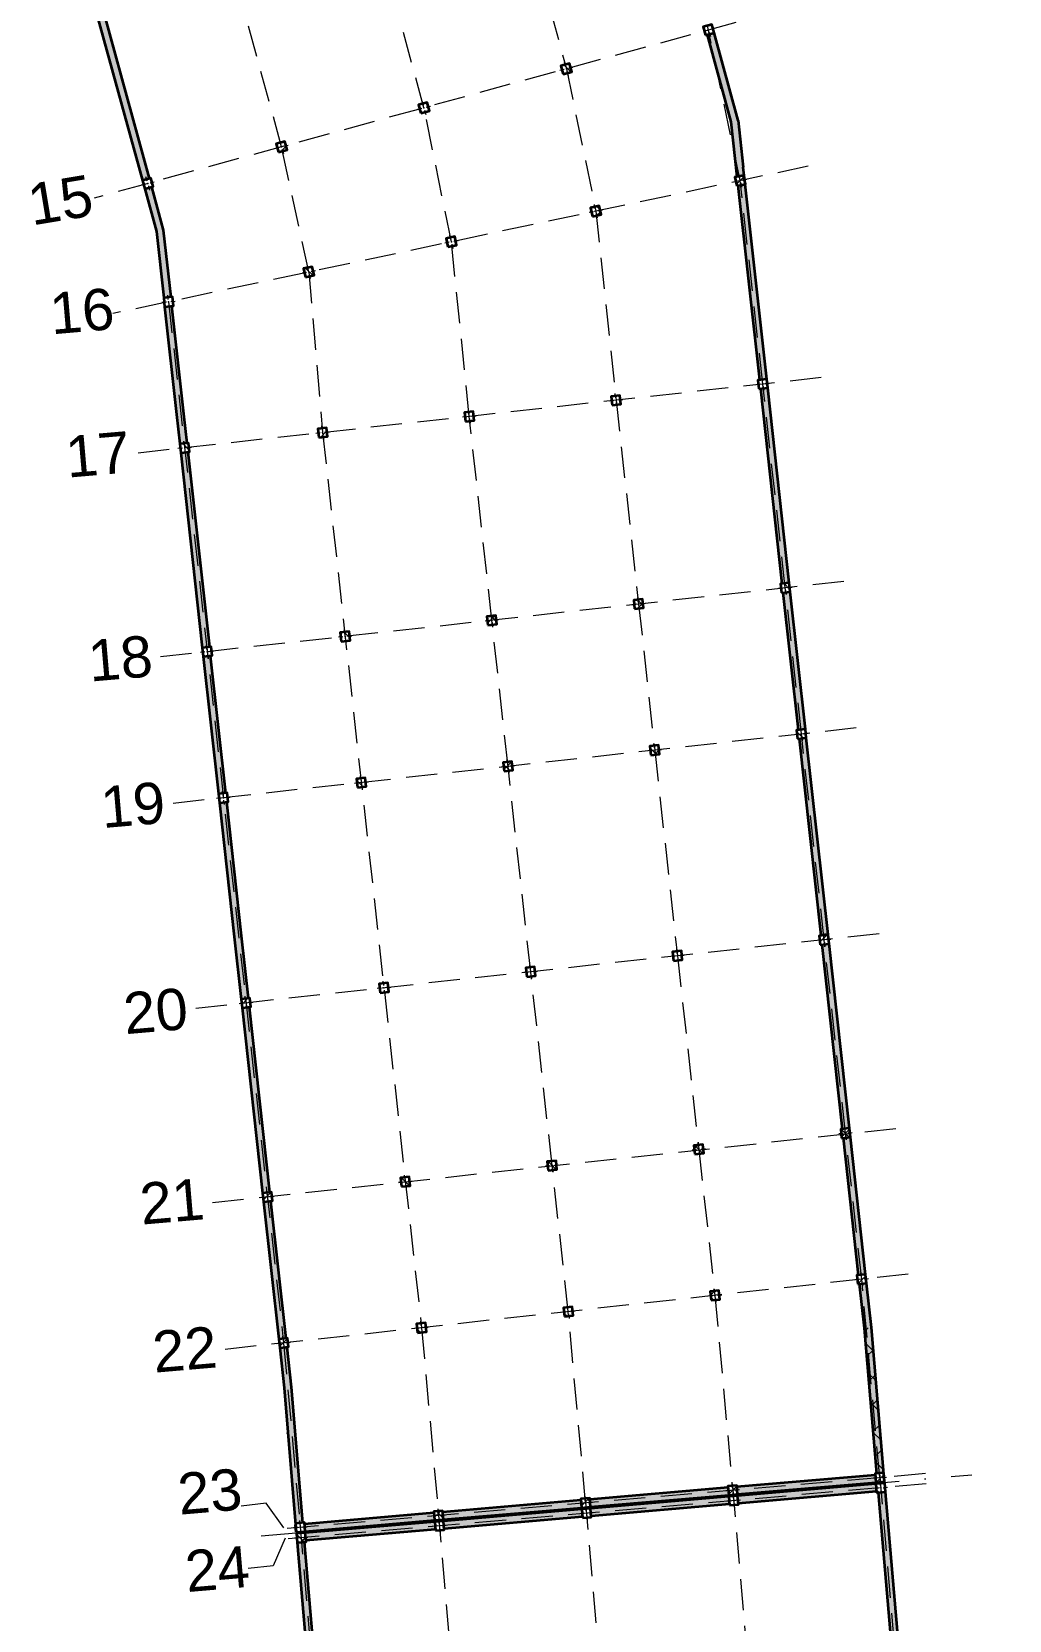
# Model space of a CAD drawing. Header units: millimetres. Extents: x 3404150 to 5321756, y 189673 to 670966.
# Drawn here: x 4119124 to 4152232, y 422901 to 476720 of the extents above; entities that cross this region are included whole.
import ezdxf

# ---------------------------------------------------------------- set-up
doc = ezdxf.new("R2010")
doc.units = ezdxf.units.MM
doc.header["$MEASUREMENT"] = 0
doc.linetypes.add('Dot & Dashed', pattern=[3351.388812, 1587.5, -881.944444, 0, -881.944368])
doc.linetypes.add('Hidden', pattern=[1587.5, 1058.333333, -529.166667])
for name, color, linetype, lineweight in [('Drawing & Figure_Pen_No__20', 1, 'Continuous', 0), ('New_Drawing & Figure_Pen_No__26', 5, 'Continuous', 35), ('New_Structural - Bearing_Pen_No__1', 7, 'Continuous', 13), ('New_Structural - Bearing_Pen_No__21', 7, 'Continuous', 35), ('New_Structural - Bearing_Pen_No__22', 8, 'Continuous', 35)]:
    doc.layers.add(name, color=color, linetype=linetype, lineweight=lineweight)
for name, color, linetype, lineweight, true_color in [('New_2D Drafting - General_Pen_No__68', 7, 'Continuous', 20, 0xfd4435), ('New_Drawing & Figure_Pen_No__61', 7, 'Continuous', 20, 0x6a6a6a), ('New_Structural - Bearing_Pen_No__102', 7, 'Continuous', 13, 0xcccccc), ('New_Structural - Bearing_Pen_No__161', 7, 'Continuous', 13, 0x6a6a6a)]:
    doc.layers.add(name, color=color, linetype=linetype, lineweight=lineweight, true_color=true_color)
doc.styles.add('GENERATED_STYLE_1', font='arial.ttf')
pattern_1 = [(45, (0, 0), (-459.61939, 459.61939), []), (135, (0, 0), (459.61939, 459.61939), [])]

msp = doc.modelspace()

# ---------------------------------------------------------------- hatches: boundary and pattern name
at = {"layer": 'New_Structural - Bearing_Pen_No__1', "linetype": 'Continuous', "lineweight": 0, "true_color": 0x5f5f5f}
for points in [[(4121139, 478000), (4122869, 471686), (4123110, 471752), (4121380, 478066)], [(4141997, 476614), (4142803, 473668), (4142628, 475254), (4142238, 476680)], [(4142628, 475254), (4142803, 473668), (4143050, 473715)], [(4142803, 473668), (4143225, 472130), (4143050, 473715)], [(4143225, 472130), (4142803, 473668), (4143009, 471806), (4143236, 471854), (4143276, 471666)], [(4123177, 471459), (4122948, 471396), (4123344, 469953)], [(4123177, 471459), (4123344, 469953), (4123590, 470000), (4123189, 471462)], [(4143042, 471507), (4143769, 464922), (4144018, 464950), (4143288, 471559)], [(4123344, 469953), (4123765, 468414), (4123590, 470000)], [(4123344, 469953), (4123592, 467704), (4123840, 467731), (4123765, 468414)], [(4123873, 467433), (4123625, 467405), (4124029, 463750), (4124277, 463778)], [(4144051, 464652), (4143802, 464624), (4144532, 458016), (4144780, 458044)], [(4124277, 463778), (4124029, 463750), (4124139, 462754), (4124387, 462782)], [(4124420, 462484), (4124171, 462456), (4124901, 455848), (4125150, 455876)], [(4144813, 457746), (4144565, 457718), (4145079, 453067), (4145327, 453094)], [(4125183, 455578), (4124934, 455550), (4125448, 450898), (4125696, 450926)], [(4145360, 452796), (4145112, 452768), (4145847, 446111), (4146095, 446138)], [(4125481, 450600), (4125983, 446058), (4126231, 446085), (4125729, 450628)], [(4126231, 446085), (4125983, 446058), (4126217, 443937), (4126216, 443949), (4126464, 443976)], [(4146130, 445822), (4145882, 445795), (4146572, 439542), (4146821, 439569), (4146130, 445827), (4146129, 445827)], [(4126248, 443651), (4126942, 437374), (4127190, 437401), (4126497, 443678)], [(4146605, 439243), (4147119, 434593), (4147367, 434620), (4146854, 439271)], [(4127223, 437103), (4126975, 437075), (4127488, 432425), (4127737, 432452)], [(4147400, 434322), (4147152, 434295), (4147317, 432799), (4147566, 432823)], [(4147317, 432799), (4147317, 432799), (4147736, 427875), (4147985, 427896), (4147989, 427846), (4147990, 427847), (4147566, 432823)], [(4127521, 432127), (4127671, 430770), (4127920, 430794), (4127770, 432154)], [(4127920, 430794), (4127671, 430770), (4128062, 426134), (4128063, 426134), (4128059, 426184), (4128307, 426205)], [(4142709, 427393), (4138026, 426990), (4138048, 426741), (4142730, 427144)], [(4143008, 427418), (4143029, 427169), (4147712, 427572), (4147691, 427821)], [(4147716, 427522), (4143033, 427119), (4143055, 426870), (4147738, 427273)], [(4137727, 426965), (4133045, 426562), (4133066, 426313), (4137749, 426715)], [(4138052, 426691), (4138073, 426442), (4142756, 426845), (4142735, 427094)], [(4148041, 427249), (4147792, 427227), (4148254, 421853), (4148503, 421874)], [(4128362, 426160), (4128383, 425911), (4132767, 426287), (4132746, 426536)], [(4133070, 426263), (4133092, 426014), (4137774, 426417), (4137753, 426666)], [(4132771, 426238), (4128387, 425861), (4128409, 425612), (4132793, 425988)], [(4128114, 425536), (4128576, 420162), (4128825, 420183), (4128363, 425558)]]:
    msp.add_hatch(color=251, dxfattribs=at).paths.add_polyline_path(points)
at = {"layer": 'New_Structural - Bearing_Pen_No__102', "linetype": 'Continuous', "lineweight": 13, "true_color": 0xcccccc}
h = msp.add_hatch(dxfattribs=at)
h.set_pattern_fill('CONCRETE_BLOCK', color=254, style=0, pattern_type=2)
h.set_pattern_definition(pattern_1)
h.paths.add_polyline_path([(4147317, 432799), (4147317, 432799), (4147736, 427875), (4147985, 427896), (4147989, 427846), (4147990, 427847), (4147566, 432823)])
h = msp.add_hatch(dxfattribs=at)
h.set_pattern_fill('CONCRETE_BLOCK', color=254, style=0, pattern_type=2)
h.set_pattern_definition(pattern_1)
h.paths.add_polyline_path([(4147989, 427846), (4148011, 427597), (4147990, 427847)])
h = msp.add_hatch(dxfattribs=at)
h.set_pattern_fill('CONCRETE_BLOCK', color=254, style=0, pattern_type=2)
h.set_pattern_definition(pattern_1)
h.paths.add_polyline_path([(4128063, 426134), (4128062, 426134), (4128083, 425885), (4128084, 425886)])
h = msp.add_hatch(dxfattribs=at)
h.set_pattern_fill('CONCRETE_BLOCK', color=254, style=0, pattern_type=2)
h.set_pattern_definition(pattern_1)
h.paths.add_polyline_path([(4128084, 425886), (4128083, 425885), (4128084, 425885)])
at = {"layer": 'New_Structural - Bearing_Pen_No__161', "linetype": 'Continuous', "lineweight": 13, "true_color": 0x6a6a6a}
h = msp.add_hatch(dxfattribs=at)
h.set_pattern_fill('CONCRETE_BLOCK', color=251, style=0, pattern_type=2)
h.set_pattern_definition(pattern_1)
h.paths.add_polyline_path([(4141948, 476600), (4142238, 476680), (4142158, 476969), (4141869, 476890)])
h = msp.add_hatch(dxfattribs=at)
h.set_pattern_fill('CONCRETE_BLOCK', color=251, style=0, pattern_type=2)
h.set_pattern_definition(pattern_1)
h.paths.add_polyline_path([(4137126, 475280), (4137415, 475359), (4137336, 475648), (4137047, 475569)])
h = msp.add_hatch(dxfattribs=at)
h.set_pattern_fill('CONCRETE_BLOCK', color=251, style=0, pattern_type=2)
h.set_pattern_definition(pattern_1)
h.paths.add_polyline_path([(4132304, 473959), (4132593, 474038), (4132514, 474327), (4132224, 474248)])
h = msp.add_hatch(dxfattribs=at)
h.set_pattern_fill('CONCRETE_BLOCK', color=251, style=0, pattern_type=2)
h.set_pattern_definition(pattern_1)
h.paths.add_polyline_path([(4127481, 472638), (4127770, 472717), (4127691, 473006), (4127402, 472927)])
h = msp.add_hatch(dxfattribs=at)
h.set_pattern_fill('CONCRETE_BLOCK', color=251, style=0, pattern_type=2)
h.set_pattern_definition(pattern_1)
h.paths.add_polyline_path([(4122948, 471396), (4123237, 471475), (4123158, 471765), (4122869, 471686)])
h = msp.add_hatch(dxfattribs=at)
h.set_pattern_fill('CONCRETE_BLOCK', color=251, style=0, pattern_type=2)
h.set_pattern_definition(pattern_1)
h.paths.add_polyline_path([(4143005, 471499), (4143298, 471561), (4143236, 471854), (4142943, 471792)])
h = msp.add_hatch(dxfattribs=at)
h.set_pattern_fill('CONCRETE_BLOCK', color=251, style=0, pattern_type=2)
h.set_pattern_definition(pattern_1)
h.paths.add_polyline_path([(4138113, 470463), (4138407, 470525), (4138344, 470819), (4138051, 470757)])
h = msp.add_hatch(dxfattribs=at)
h.set_pattern_fill('CONCRETE_BLOCK', color=251, style=0, pattern_type=2)
h.set_pattern_definition(pattern_1)
h.paths.add_polyline_path([(4133222, 469428), (4133515, 469490), (4133453, 469783), (4133159, 469721)])
h = msp.add_hatch(dxfattribs=at)
h.set_pattern_fill('CONCRETE_BLOCK', color=251, style=0, pattern_type=2)
h.set_pattern_definition(pattern_1)
h.paths.add_polyline_path([(4128392, 468406), (4128686, 468468), (4128623, 468761), (4128330, 468699)])
h = msp.add_hatch(dxfattribs=at)
h.set_pattern_fill('CONCRETE_BLOCK', color=251, style=0, pattern_type=2)
h.set_pattern_definition(pattern_1)
h.paths.add_polyline_path([(4123625, 467405), (4123923, 467438), (4123890, 467736), (4123592, 467704)])
h = msp.add_hatch(dxfattribs=at)
h.set_pattern_fill('CONCRETE_BLOCK', color=251, style=0, pattern_type=2)
h.set_pattern_definition(pattern_1)
h.paths.add_polyline_path([(4143752, 464619), (4144051, 464652), (4144018, 464950), (4143719, 464917)])
h = msp.add_hatch(dxfattribs=at)
h.set_pattern_fill('CONCRETE_BLOCK', color=251, style=0, pattern_type=2)
h.set_pattern_definition(pattern_1)
h.paths.add_polyline_path([(4138783, 464070), (4139081, 464103), (4139048, 464401), (4138750, 464368)])
h = msp.add_hatch(dxfattribs=at)
h.set_pattern_fill('CONCRETE_BLOCK', color=251, style=0, pattern_type=2)
h.set_pattern_definition(pattern_1)
h.paths.add_polyline_path([(4133813, 463521), (4134111, 463554), (4134078, 463852), (4133780, 463819)])
h = msp.add_hatch(dxfattribs=at)
h.set_pattern_fill('CONCRETE_BLOCK', color=251, style=0, pattern_type=2)
h.set_pattern_definition(pattern_1)
h.paths.add_polyline_path([(4128843, 462972), (4129141, 463005), (4129108, 463303), (4128810, 463270)])
h = msp.add_hatch(dxfattribs=at)
h.set_pattern_fill('CONCRETE_BLOCK', color=251, style=0, pattern_type=2)
h.set_pattern_definition(pattern_1)
h.paths.add_polyline_path([(4124171, 462456), (4124470, 462489), (4124437, 462787), (4124139, 462754)])
h = msp.add_hatch(dxfattribs=at)
h.set_pattern_fill('CONCRETE_BLOCK', color=251, style=0, pattern_type=2)
h.set_pattern_definition(pattern_1)
h.paths.add_polyline_path([(4144515, 457713), (4144813, 457746), (4144780, 458044), (4144482, 458011)])
h = msp.add_hatch(dxfattribs=at)
h.set_pattern_fill('CONCRETE_BLOCK', color=251, style=0, pattern_type=2)
h.set_pattern_definition(pattern_1)
h.paths.add_polyline_path([(4139545, 457164), (4139844, 457197), (4139811, 457495), (4139512, 457462)])
h = msp.add_hatch(dxfattribs=at)
h.set_pattern_fill('CONCRETE_BLOCK', color=251, style=0, pattern_type=2)
h.set_pattern_definition(pattern_1)
h.paths.add_polyline_path([(4134576, 456615), (4134874, 456648), (4134841, 456946), (4134543, 456913)])
h = msp.add_hatch(dxfattribs=at)
h.set_pattern_fill('CONCRETE_BLOCK', color=251, style=0, pattern_type=2)
h.set_pattern_definition(pattern_1)
h.paths.add_polyline_path([(4129606, 456066), (4129904, 456099), (4129871, 456397), (4129573, 456364)])
h = msp.add_hatch(dxfattribs=at)
h.set_pattern_fill('CONCRETE_BLOCK', color=251, style=0, pattern_type=2)
h.set_pattern_definition(pattern_1)
h.paths.add_polyline_path([(4124934, 455550), (4125232, 455583), (4125199, 455881), (4124901, 455848)])
h = msp.add_hatch(dxfattribs=at)
h.set_pattern_fill('CONCRETE_BLOCK', color=251, style=0, pattern_type=2)
h.set_pattern_definition(pattern_1)
h.paths.add_polyline_path([(4145062, 452763), (4145360, 452796), (4145327, 453094), (4145029, 453061)])
h = msp.add_hatch(dxfattribs=at)
h.set_pattern_fill('CONCRETE_BLOCK', color=251, style=0, pattern_type=2)
h.set_pattern_definition(pattern_1)
h.paths.add_polyline_path([(4140092, 452214), (4140390, 452247), (4140357, 452545), (4140059, 452512)])
h = msp.add_hatch(dxfattribs=at)
h.set_pattern_fill('CONCRETE_BLOCK', color=251, style=0, pattern_type=2)
h.set_pattern_definition(pattern_1)
h.paths.add_polyline_path([(4135122, 451665), (4135420, 451698), (4135388, 451996), (4135089, 451963)])
h = msp.add_hatch(dxfattribs=at)
h.set_pattern_fill('CONCRETE_BLOCK', color=251, style=0, pattern_type=2)
h.set_pattern_definition(pattern_1)
h.paths.add_polyline_path([(4130153, 451116), (4130451, 451149), (4130418, 451447), (4130120, 451414)])
h = msp.add_hatch(dxfattribs=at)
h.set_pattern_fill('CONCRETE_BLOCK', color=251, style=0, pattern_type=2)
h.set_pattern_definition(pattern_1)
h.paths.add_polyline_path([(4125481, 450600), (4125779, 450633), (4125746, 450931), (4125448, 450898)])
h = msp.add_hatch(dxfattribs=at)
h.set_pattern_fill('CONCRETE_BLOCK', color=251, style=0, pattern_type=2)
h.set_pattern_definition(pattern_1)
h.paths.add_polyline_path([(4145832, 445790), (4146130, 445822), (4146097, 446121), (4145799, 446088)])
h = msp.add_hatch(dxfattribs=at)
h.set_pattern_fill('CONCRETE_BLOCK', color=251, style=0, pattern_type=2)
h.set_pattern_definition(pattern_1)
h.paths.add_polyline_path([(4140861, 445247), (4141159, 445279), (4141127, 445578), (4140829, 445545)])
h = msp.add_hatch(dxfattribs=at)
h.set_pattern_fill('CONCRETE_BLOCK', color=251, style=0, pattern_type=2)
h.set_pattern_definition(pattern_1)
h.paths.add_polyline_path([(4135891, 444704), (4136189, 444736), (4136156, 445035), (4135858, 445002)])
h = msp.add_hatch(dxfattribs=at)
h.set_pattern_fill('CONCRETE_BLOCK', color=251, style=0, pattern_type=2)
h.set_pattern_definition(pattern_1)
h.paths.add_polyline_path([(4130920, 444161), (4131219, 444193), (4131186, 444492), (4130888, 444459)])
h = msp.add_hatch(dxfattribs=at)
h.set_pattern_fill('CONCRETE_BLOCK', color=251, style=0, pattern_type=2)
h.set_pattern_definition(pattern_1)
h.paths.add_polyline_path([(4126248, 443651), (4126546, 443683), (4126514, 443981), (4126216, 443949)])
h = msp.add_hatch(dxfattribs=at)
h.set_pattern_fill('CONCRETE_BLOCK', color=251, style=0, pattern_type=2)
h.set_pattern_definition(pattern_1)
h.paths.add_polyline_path([(4146556, 439238), (4146854, 439271), (4146821, 439569), (4146523, 439536)])
h = msp.add_hatch(dxfattribs=at)
h.set_pattern_fill('CONCRETE_BLOCK', color=251, style=0, pattern_type=2)
h.set_pattern_definition(pattern_1)
h.paths.add_polyline_path([(4141586, 438689), (4141884, 438722), (4141851, 439020), (4141553, 438987)])
h = msp.add_hatch(dxfattribs=at)
h.set_pattern_fill('CONCRETE_BLOCK', color=251, style=0, pattern_type=2)
h.set_pattern_definition(pattern_1)
h.paths.add_polyline_path([(4136616, 438140), (4136914, 438173), (4136881, 438471), (4136583, 438438)])
h = msp.add_hatch(dxfattribs=at)
h.set_pattern_fill('CONCRETE_BLOCK', color=251, style=0, pattern_type=2)
h.set_pattern_definition(pattern_1)
h.paths.add_polyline_path([(4131646, 437591), (4131944, 437624), (4131912, 437922), (4131613, 437889)])
h = msp.add_hatch(dxfattribs=at)
h.set_pattern_fill('CONCRETE_BLOCK', color=251, style=0, pattern_type=2)
h.set_pattern_definition(pattern_1)
h.paths.add_polyline_path([(4126975, 437075), (4127273, 437108), (4127240, 437406), (4126942, 437374)])
h = msp.add_hatch(dxfattribs=at)
h.set_pattern_fill('CONCRETE_BLOCK', color=251, style=0, pattern_type=2)
h.set_pattern_definition(pattern_1)
h.paths.add_polyline_path([(4147102, 434289), (4147400, 434322), (4147367, 434620), (4147069, 434587)])
h = msp.add_hatch(dxfattribs=at)
h.set_pattern_fill('CONCRETE_BLOCK', color=251, style=0, pattern_type=2)
h.set_pattern_definition(pattern_1)
h.paths.add_polyline_path([(4142132, 433740), (4142431, 433773), (4142398, 434071), (4142100, 434038)])
h = msp.add_hatch(dxfattribs=at)
h.set_pattern_fill('CONCRETE_BLOCK', color=251, style=0, pattern_type=2)
h.set_pattern_definition(pattern_1)
h.paths.add_polyline_path([(4137163, 433191), (4137461, 433224), (4137428, 433523), (4137130, 433490)])
h = msp.add_hatch(dxfattribs=at)
h.set_pattern_fill('CONCRETE_BLOCK', color=251, style=0, pattern_type=2)
h.set_pattern_definition(pattern_1)
h.paths.add_polyline_path([(4132193, 432643), (4132491, 432675), (4132458, 432974), (4132160, 432941)])
h = msp.add_hatch(dxfattribs=at)
h.set_pattern_fill('CONCRETE_BLOCK', color=251, style=0, pattern_type=2)
h.set_pattern_definition(pattern_1)
h.paths.add_polyline_path([(4127521, 432127), (4127819, 432159), (4127787, 432458), (4127488, 432425)])
h = msp.add_hatch(dxfattribs=at)
h.set_pattern_fill('CONCRETE_BLOCK', color=251, style=0, pattern_type=2)
h.set_pattern_definition(pattern_1)
h.paths.add_polyline_path([(4147712, 427572), (4148011, 427597), (4147985, 427896), (4147686, 427871)])
h = msp.add_hatch(dxfattribs=at)
h.set_pattern_fill('CONCRETE_BLOCK', color=251, style=0, pattern_type=2)
h.set_pattern_definition(pattern_1)
h.paths.add_polyline_path([(4142730, 427144), (4143029, 427169), (4143004, 427468), (4142705, 427443)])
h = msp.add_hatch(dxfattribs=at)
h.set_pattern_fill('CONCRETE_BLOCK', color=251, style=0, pattern_type=2)
h.set_pattern_definition(pattern_1)
h.paths.add_polyline_path([(4147742, 427223), (4148041, 427249), (4148015, 427548), (4147716, 427522)])
h = msp.add_hatch(dxfattribs=at)
h.set_pattern_fill('CONCRETE_BLOCK', color=251, style=0, pattern_type=2)
h.set_pattern_definition(pattern_1)
h.paths.add_polyline_path([(4137749, 426715), (4138048, 426741), (4138022, 427040), (4137723, 427014)])
h = msp.add_hatch(dxfattribs=at)
h.set_pattern_fill('CONCRETE_BLOCK', color=251, style=0, pattern_type=2)
h.set_pattern_definition(pattern_1)
h.paths.add_polyline_path([(4142760, 426795), (4143059, 426821), (4143033, 427119), (4142735, 427094)])
h = msp.add_hatch(dxfattribs=at)
h.set_pattern_fill('CONCRETE_BLOCK', color=251, style=0, pattern_type=2)
h.set_pattern_definition(pattern_1)
h.paths.add_polyline_path([(4132767, 426287), (4133066, 426313), (4133040, 426612), (4132741, 426586)])
h = msp.add_hatch(dxfattribs=at)
h.set_pattern_fill('CONCRETE_BLOCK', color=251, style=0, pattern_type=2)
h.set_pattern_definition(pattern_1)
h.paths.add_polyline_path([(4132797, 425939), (4133096, 425964), (4133070, 426263), (4132771, 426238)])
h = msp.add_hatch(dxfattribs=at)
h.set_pattern_fill('CONCRETE_BLOCK', color=251, style=0, pattern_type=2)
h.set_pattern_definition(pattern_1)
h.paths.add_polyline_path([(4137779, 426367), (4138077, 426392), (4138052, 426691), (4137753, 426666)])
h = msp.add_hatch(dxfattribs=at)
h.set_pattern_fill('CONCRETE_BLOCK', color=251, style=0, pattern_type=2)
h.set_pattern_definition(pattern_1)
h.paths.add_polyline_path([(4128084, 425885), (4128383, 425911), (4128358, 426210), (4128059, 426184)])
h = msp.add_hatch(dxfattribs=at)
h.set_pattern_fill('CONCRETE_BLOCK', color=251, style=0, pattern_type=2)
h.set_pattern_definition(pattern_1)
h.paths.add_polyline_path([(4128114, 425536), (4128413, 425562), (4128387, 425861), (4128089, 425835)])

# ---------------------------------------------------------------- linework, layer by layer
at = {"layer": 'New_2D Drafting - General_Pen_No__68', "color": 20, "linetype": 'Hidden', "lineweight": 20, "true_color": 0xfd4435}
for p, q in [((4135422, 482068), (4137231, 475464)), ((4132409, 474143), (4130600, 480747)), ((4127586, 472822), (4125777, 479426)), ((4144503, 477456), (4121239, 471084)), ((4143120, 471677), (4142014, 476929)), ((4137231, 475464), (4138229, 470641)), ((4133337, 469605), (4132409, 474143)), ((4128508, 468583), (4127586, 472822)), ((4145426, 472165), (4121870, 467171)), ((4143885, 464784), (4143120, 471677)), ((4138229, 470641), (4138915, 464235)), ((4133945, 463687), (4133337, 469605)), ((4128508, 468583), (4128976, 463138)), ((4123757, 467571), (4127654, 432292)), ((4145865, 465003), (4122400, 462411)), ((4144648, 457878), (4143885, 464784)), ((4138915, 464235), (4139678, 457329)), ((4134708, 456781), (4133945, 463687)), ((4128976, 463138), (4132326, 432808)), ((4146628, 458097), (4123163, 455505)), ((4145194, 452928), (4144648, 457878)), ((4139678, 457329), (4140225, 452380)), ((4135255, 451831), (4134708, 456781)), ((4147053, 453134), (4123588, 450542)), ((4145964, 445955), (4145194, 452928)), ((4140225, 452380), (4140994, 445412)), ((4136024, 444869), (4135255, 451831)), ((4147823, 446161), (4124356, 443594)), ((4146688, 439404), (4145964, 445955)), ((4140994, 445412), (4141718, 438855)), ((4136749, 438306), (4136024, 444869)), ((4148391, 439550), (4124922, 437004)), ((4147235, 434455), (4146688, 439404)), ((4141718, 438855), (4142265, 433906)), ((4137295, 433357), (4136749, 438306)), ((4148813, 434629), (4125348, 432041)), ((4147849, 427734), (4147235, 434455)), ((4142265, 433906), (4142867, 427306)), ((4137885, 426878), (4137295, 433357)), ((4132326, 432808), (4132904, 426450)), ((4127654, 432292), (4128221, 426047)), ((4149394, 427867), (4127668, 426000)), ((4147836, 427883), (4152232, 376722)), ((4149424, 427518), (4127707, 425652)), ((4142854, 427455), (4147251, 376294)), ((4127063, 426863), (4126214, 426770)), ((4127666, 426034), (4127063, 426863)), ((4137872, 427027), (4142269, 375866)), ((4132891, 426599), (4137287, 375438)), ((4128208, 426197), (4132605, 375035)), ((4127704, 425686), (4127297, 424746)), ((4127297, 424746), (4126448, 424652))]:
    msp.add_line(p, q, dxfattribs=at)
at = {"layer": 'New_Drawing & Figure_Pen_No__26', "color": 5, "linetype": 'Continuous', "lineweight": 35, "flags": 128}
msp.add_lwpolyline([(4127799, 429223), (4127796, 429253)], dxfattribs=at)
at = {"layer": 'New_Drawing & Figure_Pen_No__61', "color": 251, "linetype": 'Dot & Dashed', "lineweight": 20, "true_color": 0x6a6a6a, "flags": 128}
msp.add_lwpolyline([(4126891, 425757), (4135948, 426536), (4150965, 427826)], dxfattribs=at)
at = {"layer": 'New_Structural - Bearing_Pen_No__1', "color": 7, "linetype": 'Continuous', "lineweight": 13}
for p, q in [((4142074, 476708), (4142114, 476563)), ((4137154, 475443), (4137009, 475403)), ((4137210, 475541), (4137170, 475686)), ((4137252, 475387), (4137292, 475242)), ((4137308, 475485), (4137453, 475525)), ((4132387, 474220), (4132348, 474365)), ((4132486, 474164), (4132630, 474204)), ((4132331, 474122), (4132187, 474082)), ((4132430, 474066), (4132469, 473921)), ((4127509, 472801), (4127364, 472761)), ((4127565, 472899), (4127525, 473044)), ((4127607, 472745), (4127647, 472600)), ((4127663, 472843), (4127808, 472883)), ((4122976, 471559), (4122831, 471520)), ((4123032, 471658), (4122992, 471802)), ((4123074, 471503), (4123114, 471359)), ((4123130, 471602), (4123275, 471641)), ((4143042, 471660), (4142895, 471629)), ((4143104, 471755), (4143073, 471902)), ((4143137, 471598), (4143168, 471452)), ((4143199, 471693), (4143345, 471724)), ((4138151, 470624), (4138004, 470593)), ((4138212, 470719), (4138181, 470866)), ((4138245, 470563), (4138276, 470416)), ((4138307, 470658), (4138454, 470689)), ((4133259, 469589), (4133112, 469558)), ((4133321, 469684), (4133290, 469830)), ((4133354, 469527), (4133385, 469380)), ((4133415, 469622), (4133562, 469653)), ((4128491, 468662), (4128460, 468808)), ((4128429, 468567), (4128283, 468536)), ((4128524, 468505), (4128555, 468358)), ((4128586, 468600), (4128733, 468631)), ((4123749, 467650), (4123732, 467800)), ((4123678, 467562), (4123529, 467546)), ((4123766, 467491), (4123783, 467342)), ((4123837, 467580), (4123986, 467596)), ((4143876, 464864), (4143860, 465013)), ((4138906, 464315), (4138890, 464464)), ((4143806, 464776), (4143656, 464759)), ((4143894, 464705), (4143910, 464556)), ((4143965, 464793), (4144114, 464810)), ((4138836, 464227), (4138687, 464210)), ((4138924, 464156), (4138941, 464007)), ((4138995, 464244), (4139144, 464261)), ((4133866, 463678), (4133717, 463661)), ((4133937, 463766), (4133920, 463915)), ((4133954, 463607), (4133971, 463458)), ((4134025, 463695), (4134174, 463712)), ((4124295, 462701), (4124279, 462850)), ((4128896, 463129), (4128747, 463112)), ((4128967, 463217), (4128950, 463366)), ((4128984, 463058), (4129001, 462909)), ((4129055, 463146), (4129204, 463163)), ((4124225, 462613), (4124075, 462596)), ((4124313, 462542), (4124329, 462393)), ((4124384, 462630), (4124533, 462647)), ((4144639, 457958), (4144623, 458107)), ((4139669, 457409), (4139653, 457558)), ((4144568, 457870), (4144419, 457853)), ((4144657, 457799), (4144673, 457650)), ((4144727, 457887), (4144876, 457904)), ((4134699, 456860), (4134683, 457009)), ((4139598, 457321), (4139449, 457304)), ((4139687, 457250), (4139703, 457101)), ((4139758, 457338), (4139907, 457355)), ((4129730, 456311), (4129713, 456460)), ((4134629, 456772), (4134480, 456755)), ((4134717, 456701), (4134733, 456552)), ((4134788, 456789), (4134937, 456806)), ((4125058, 455795), (4125042, 455944)), ((4129659, 456223), (4129510, 456206)), ((4129747, 456152), (4129764, 456003)), ((4129818, 456240), (4129967, 456257)), ((4124987, 455707), (4124838, 455690)), ((4125076, 455636), (4125092, 455487)), ((4125146, 455724), (4125295, 455741)), ((4145186, 453008), (4145169, 453157)), ((4145115, 452920), (4144966, 452903)), ((4145203, 452849), (4145220, 452700)), ((4145274, 452937), (4145423, 452954)), ((4140145, 452371), (4139996, 452354)), ((4140216, 452459), (4140199, 452608)), ((4140233, 452300), (4140250, 452151)), ((4140304, 452388), (4140453, 452405)), ((4135175, 451822), (4135026, 451805)), ((4135246, 451910), (4135230, 452059)), ((4135264, 451751), (4135280, 451602)), ((4135334, 451839), (4135484, 451856)), ((4130206, 451273), (4130057, 451256)), ((4130276, 451361), (4130260, 451510)), ((4130294, 451202), (4130310, 451053)), ((4130365, 451291), (4130514, 451307)), ((4125534, 450757), (4125385, 450741)), ((4125605, 450845), (4125588, 450994)), ((4125622, 450686), (4125639, 450537)), ((4125693, 450775), (4125842, 450791)), ((4145956, 446035), (4145940, 446184)), ((4140985, 445492), (4140969, 445641)), ((4145885, 445946), (4145736, 445930)), ((4145973, 445876), (4145989, 445727)), ((4146044, 445964), (4146193, 445980)), ((4136015, 444949), (4135999, 445098)), ((4140915, 445404), (4140765, 445387)), ((4141003, 445333), (4141019, 445184)), ((4141074, 445421), (4141223, 445437)), ((4131044, 444406), (4131028, 444555)), ((4135944, 444861), (4135795, 444844)), ((4136032, 444790), (4136049, 444641)), ((4136103, 444878), (4136252, 444894)), ((4126372, 443895), (4126356, 444045)), ((4130974, 444318), (4130825, 444301)), ((4131062, 444247), (4131078, 444098)), ((4131133, 444335), (4131282, 444351)), ((4126301, 443807), (4126152, 443791)), ((4126390, 443736), (4126406, 443587)), ((4126460, 443825), (4126610, 443841)), ((4146609, 439395), (4146460, 439378)), ((4146679, 439483), (4146663, 439632)), ((4146697, 439324), (4146714, 439175)), ((4146768, 439412), (4146917, 439429)), ((4141639, 438846), (4141490, 438829)), ((4141710, 438934), (4141693, 439083)), ((4141727, 438775), (4141744, 438626)), ((4141798, 438863), (4141947, 438880)), ((4136669, 438297), (4136520, 438280)), ((4136740, 438385), (4136723, 438534)), ((4136757, 438226), (4136774, 438077)), ((4136828, 438315), (4136977, 438331)), ((4131699, 437748), (4131550, 437732)), ((4131770, 437836), (4131754, 437985)), ((4131788, 437677), (4131804, 437528)), ((4131858, 437766), (4132008, 437782)), ((4127028, 437232), (4126879, 437216)), ((4127099, 437320), (4127082, 437470)), ((4127116, 437161), (4127133, 437012)), ((4127187, 437250), (4127336, 437266)), ((4147155, 434446), (4147006, 434429)), ((4147226, 434534), (4147210, 434683)), ((4147244, 434375), (4147260, 434226)), ((4147314, 434463), (4147463, 434480)), ((4142186, 433897), (4142036, 433881)), ((4142256, 433985), (4142240, 434134)), ((4142274, 433826), (4142290, 433677)), ((4142345, 433915), (4142494, 433931)), ((4137216, 433348), (4137067, 433332)), ((4137287, 433436), (4137270, 433586)), ((4137304, 433277), (4137321, 433128)), ((4137375, 433366), (4137524, 433382)), ((4132246, 432799), (4132097, 432783)), ((4132317, 432888), (4132300, 433037)), ((4132334, 432729), (4132351, 432579)), ((4132405, 432817), (4132554, 432833)), ((4127574, 432283), (4127425, 432267)), ((4127645, 432372), (4127629, 432521)), ((4127663, 432213), (4127679, 432064)), ((4127733, 432301), (4127883, 432317)), ((4147842, 427814), (4147829, 427963)), ((4142860, 427386), (4142847, 427535)), ((4142947, 427313), (4143096, 427326)), ((4147769, 427727), (4147619, 427714)), ((4147799, 427378), (4147649, 427366)), ((4147855, 427654), (4147868, 427505)), ((4147872, 427465), (4147859, 427614)), ((4147928, 427741), (4148078, 427754)), ((4147958, 427392), (4148108, 427405)), ((4137806, 426871), (4137656, 426858)), ((4137878, 426957), (4137866, 427107)), ((4137892, 426798), (4137905, 426649)), ((4137965, 426885), (4138114, 426897)), ((4142787, 427299), (4142638, 427286)), ((4142817, 426950), (4142668, 426937)), ((4142874, 427226), (4142887, 427077)), ((4142890, 427037), (4142877, 427186)), ((4142904, 426877), (4142917, 426728)), ((4142977, 426964), (4143126, 426977)), ((4147885, 427306), (4147898, 427156)), ((4128214, 426127), (4128201, 426276)), ((4132824, 426443), (4132674, 426430)), ((4132897, 426529), (4132884, 426679)), ((4132911, 426370), (4132923, 426221)), ((4132927, 426181), (4132914, 426330)), ((4132983, 426457), (4133133, 426469)), ((4137835, 426522), (4137686, 426509)), ((4137908, 426609), (4137896, 426758)), ((4137922, 426449), (4137935, 426300)), ((4137995, 426536), (4138144, 426549)), ((4128141, 426040), (4127992, 426028)), ((4128228, 425968), (4128241, 425818)), ((4128244, 425778), (4128231, 425928)), ((4128301, 426054), (4128450, 426067)), ((4128331, 425705), (4128480, 425718)), ((4132854, 426094), (4132704, 426081)), ((4132940, 426021), (4132953, 425872)), ((4133013, 426108), (4133163, 426121)), ((4128171, 425692), (4128022, 425679)), ((4128258, 425619), (4128271, 425469))]:
    msp.add_line(p, q, dxfattribs=at)
for p in [(4137231, 475464), (4132409, 474143), (4127586, 472822), (4123053, 471581), (4143120, 471677), (4138229, 470641), (4133337, 469605), (4128508, 468583), (4123757, 467571), (4143885, 464784), (4138915, 464235), (4133945, 463687), (4128976, 463138), (4124304, 462622), (4144648, 457878), (4139678, 457329), (4134708, 456781), (4129738, 456232), (4125067, 455716), (4145194, 452928), (4140225, 452380), (4135255, 451831), (4130285, 451282), (4125614, 450766), (4145964, 445955), (4140994, 445412), (4136024, 444869), (4131053, 444326), (4126381, 443816), (4146688, 439404), (4141718, 438855), (4136749, 438306), (4131779, 437757), (4127107, 437241), (4147235, 434455), (4142265, 433906), (4137295, 433357), (4132326, 432808), (4127654, 432292), (4147849, 427734), (4147878, 427385), (4137885, 426878), (4142867, 427306), (4142897, 426957), (4132904, 426450), (4137915, 426529), (4128221, 426047), (4132934, 426101), (4128251, 425699)]:
    msp.add_point(p, dxfattribs=at)
at = {"layer": 'New_Structural - Bearing_Pen_No__21', "color": 7, "linetype": 'Continuous', "lineweight": 35}
for points in [[(4141948, 476600), (4142238, 476680), (4142158, 476969), (4141869, 476890)], [(4137126, 475280), (4137415, 475359), (4137336, 475648), (4137047, 475569)], [(4132304, 473959), (4132593, 474038), (4132514, 474327), (4132224, 474248)], [(4127481, 472638), (4127770, 472717), (4127691, 473006), (4127402, 472927)], [(4122948, 471396), (4123237, 471475), (4123158, 471765), (4122869, 471686)], [(4143005, 471499), (4143298, 471561), (4143236, 471854), (4142943, 471792)], [(4138113, 470463), (4138407, 470525), (4138344, 470819), (4138051, 470757)], [(4133222, 469428), (4133515, 469490), (4133453, 469783), (4133159, 469721)], [(4128392, 468406), (4128686, 468468), (4128623, 468761), (4128330, 468699)], [(4123625, 467405), (4123923, 467438), (4123890, 467736), (4123592, 467704)], [(4143752, 464619), (4144051, 464652), (4144018, 464950), (4143719, 464917)], [(4138783, 464070), (4139081, 464103), (4139048, 464401), (4138750, 464368)], [(4133813, 463521), (4134111, 463554), (4134078, 463852), (4133780, 463819)], [(4128843, 462972), (4129141, 463005), (4129108, 463303), (4128810, 463270)], [(4124171, 462456), (4124470, 462489), (4124437, 462787), (4124139, 462754)], [(4144515, 457713), (4144813, 457746), (4144780, 458044), (4144482, 458011)], [(4139545, 457164), (4139844, 457197), (4139811, 457495), (4139512, 457462)], [(4134576, 456615), (4134874, 456648), (4134841, 456946), (4134543, 456913)], [(4129606, 456066), (4129904, 456099), (4129871, 456397), (4129573, 456364)], [(4124934, 455550), (4125232, 455583), (4125199, 455881), (4124901, 455848)], [(4145062, 452763), (4145360, 452796), (4145327, 453094), (4145029, 453061)], [(4140092, 452214), (4140390, 452247), (4140357, 452545), (4140059, 452512)], [(4135122, 451665), (4135420, 451698), (4135388, 451996), (4135089, 451963)], [(4130153, 451116), (4130451, 451149), (4130418, 451447), (4130120, 451414)], [(4125481, 450600), (4125779, 450633), (4125746, 450931), (4125448, 450898)], [(4145832, 445790), (4146130, 445822), (4146097, 446121), (4145799, 446088)], [(4140861, 445247), (4141159, 445279), (4141127, 445578), (4140829, 445545)], [(4135891, 444704), (4136189, 444736), (4136156, 445035), (4135858, 445002)], [(4130920, 444161), (4131219, 444193), (4131186, 444492), (4130888, 444459)], [(4126248, 443651), (4126546, 443683), (4126514, 443981), (4126216, 443949)], [(4146556, 439238), (4146854, 439271), (4146821, 439569), (4146523, 439536)], [(4141586, 438689), (4141884, 438722), (4141851, 439020), (4141553, 438987)], [(4136616, 438140), (4136914, 438173), (4136881, 438471), (4136583, 438438)], [(4131646, 437591), (4131944, 437624), (4131912, 437922), (4131613, 437889)], [(4126975, 437075), (4127273, 437108), (4127240, 437406), (4126942, 437374)], [(4147102, 434289), (4147400, 434322), (4147367, 434620), (4147069, 434587)], [(4142132, 433740), (4142431, 433773), (4142398, 434071), (4142100, 434038)], [(4137163, 433191), (4137461, 433224), (4137428, 433523), (4137130, 433490)], [(4132193, 432643), (4132491, 432675), (4132458, 432974), (4132160, 432941)], [(4127521, 432127), (4127819, 432159), (4127787, 432458), (4127488, 432425)], [(4147712, 427572), (4148011, 427597), (4147985, 427896), (4147686, 427871)], [(4142730, 427144), (4143029, 427169), (4143004, 427468), (4142705, 427443)], [(4147742, 427223), (4148041, 427249), (4148015, 427548), (4147716, 427522)], [(4137749, 426715), (4138048, 426741), (4138022, 427040), (4137723, 427014)], [(4142760, 426795), (4143059, 426821), (4143033, 427119), (4142735, 427094)], [(4132767, 426287), (4133066, 426313), (4133040, 426612), (4132741, 426586)], [(4132797, 425939), (4133096, 425964), (4133070, 426263), (4132771, 426238)], [(4137779, 426367), (4138077, 426392), (4138052, 426691), (4137753, 426666)], [(4128084, 425885), (4128383, 425911), (4128358, 426210), (4128059, 426184)], [(4128114, 425536), (4128413, 425562), (4128387, 425861), (4128089, 425835)]]:
    msp.add_lwpolyline(points, close=True, dxfattribs=at)
at = {"layer": 'New_Structural - Bearing_Pen_No__22', "color": 8, "linetype": 'Continuous', "lineweight": 35}
for points in [[(4121139, 478000), (4122869, 471686)], [(4123110, 471752), (4121380, 478066)], [(4141997, 476614), (4142803, 473668)], [(4143050, 473715), (4142238, 476680)], [(4142803, 473668), (4143009, 471806)], [(4143050, 473715), (4143225, 472130)], [(4143276, 471666), (4143225, 472130)], [(4123590, 470000), (4123189, 471462)], [(4143042, 471507), (4143769, 464922)], [(4144018, 464950), (4143288, 471559)], [(4122948, 471396), (4123344, 469953)], [(4123344, 469953), (4123592, 467704)], [(4123840, 467731), (4123590, 470000)], [(4123625, 467405), (4124029, 463750)], [(4124277, 463778), (4123873, 467433)], [(4143802, 464624), (4144532, 458016)], [(4144780, 458044), (4144051, 464652)], [(4124029, 463750), (4124139, 462754)], [(4124387, 462782), (4124277, 463778)], [(4124171, 462456), (4124901, 455848)], [(4125150, 455876), (4124420, 462484)], [(4144565, 457718), (4145079, 453067)], [(4145327, 453094), (4144813, 457746)], [(4124934, 455550), (4125448, 450898)], [(4125696, 450926), (4125183, 455578)], [(4145112, 452768), (4145847, 446111)], [(4146095, 446138), (4145360, 452796)], [(4125481, 450600), (4125983, 446058)], [(4126231, 446085), (4125729, 450628)], [(4125983, 446058), (4126217, 443937)], [(4126464, 443976), (4126231, 446085)], [(4146095, 446138), (4145847, 446111)], [(4145882, 445795), (4146572, 439542)], [(4146821, 439569), (4146130, 445827)], [(4126248, 443651), (4126942, 437374)], [(4127190, 437401), (4126497, 443678)], [(4146605, 439243), (4147119, 434593)], [(4147367, 434620), (4146854, 439271)], [(4126975, 437075), (4127488, 432425)], [(4127737, 432452), (4127223, 437103)], [(4147566, 432823), (4147400, 434322)], [(4147152, 434295), (4147317, 432799)], [(4147317, 432799), (4147736, 427875)], [(4147990, 427847), (4147566, 432823)], [(4127521, 432127), (4127671, 430770)], [(4127920, 430794), (4127770, 432154)], [(4127671, 430770), (4128062, 426134)], [(4128307, 426205), (4127920, 430794)], [(4142709, 427393), (4138026, 426990)], [(4147691, 427821), (4143008, 427418)], [(4143029, 427169), (4147712, 427572)], [(4147716, 427522), (4143033, 427119)], [(4148011, 427597), (4147990, 427847)], [(4137727, 426965), (4133045, 426562)], [(4138048, 426741), (4142730, 427144)], [(4142735, 427094), (4138052, 426691)], [(4138073, 426442), (4142756, 426845)], [(4143055, 426870), (4147738, 427273)], [(4147792, 427227), (4148254, 421853)], [(4148503, 421874), (4148041, 427249)], [(4132746, 426536), (4128362, 426160)], [(4128383, 425911), (4132767, 426287)], [(4133066, 426313), (4137749, 426715)], [(4137753, 426666), (4133070, 426263)], [(4133092, 426014), (4137774, 426417)], [(4128083, 425885), (4128062, 426134)], [(4132771, 426238), (4128387, 425861)], [(4128409, 425612), (4132793, 425988)], [(4128114, 425536), (4128576, 420162)], [(4128825, 420183), (4128363, 425558)]]:
    msp.add_lwpolyline(points, dxfattribs=at)

# ---------------------------------------------------------------- texts
at = {"layer": 'Drawing & Figure_Pen_No__20', "color": 1, "linetype": 'Continuous', "lineweight": 0, "char_height": 1400, "attachment_point": 7, "style": 'GENERATED_STYLE_1'}
for s, insert, rotation in [('\\A1;{\\pql;\\fArial|b0|i0|c0|p0;\\W1.000000;1\\fArial|b0|i0|c0|p0;\\W1.000000;5}', (4119134, 470135), 9.425), ('\\A1;{\\pql;\\fArial|b0|i0|c0|p0;\\W1.000000;16}', (4119800, 466447), 4.9118), ('\\A1;{\\pql;\\fArial|b0|i0|c0|p0;\\W1.000000;17}', (4120336, 461612), 4.9118), ('\\A1;{\\pql;\\fArial|b0|i0|c0|p0;\\W1.000000;18}', (4121100, 454682), 4.9118), ('\\A1;{\\pql;\\fArial|b0|i0|c0|p0;\\W1.000000;19}', (4121526, 449719), 4.9118), ('\\A1;{\\pql;\\fArial|b0|i0|c0|p0;\\W1.000000;20}', (4122296, 442735), 4.9118), ('\\A1;{\\pql;\\fArial|b0|i0|c0|p0;\\W1.000000;21}', (4122849, 436304), 4.9118), ('\\A1;{\\pql;\\fArial|b0|i0|c0|p0;\\W1.000000;22}', (4123280, 431287), 4.9118), ('\\A1;{\\pql;\\fArial|b0|i0|c0|p0;\\W1.000000;2\\fArial|b0|i0|c0|p0;\\W1.000000;3}', (4124132, 426455), 4.9118), ('\\A1;{\\pql;\\fArial|b0|i0|c0|p0;\\W1.000000;2\\fArial|b0|i0|c0|p0;\\W1.000000;4}', (4124383, 423853), 4.8971)]:
    msp.add_mtext(s, dxfattribs=dict(at, insert=insert, rotation=rotation))

doc.saveas('drawing.dxf')
